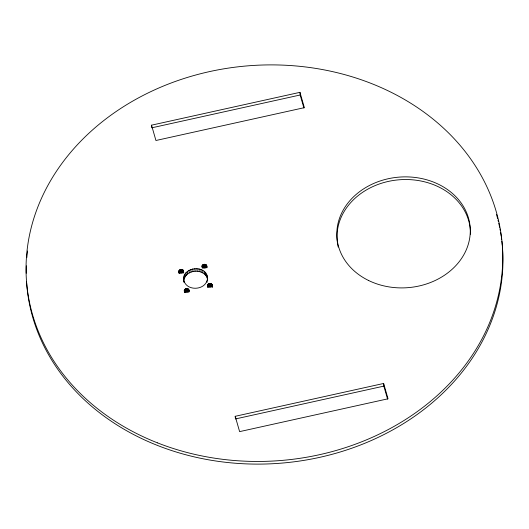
<?xml version="1.0" encoding="UTF-8"?>
<svg xmlns="http://www.w3.org/2000/svg" width="529" height="529" viewBox="0 0 529 529"><rect width="100%" height="100%" fill="white"/><g stroke="black" fill="none" stroke-linecap="round" stroke-linejoin="round"><path stroke-width="0.79" d="M178.862 271.218C178.643 274.082 183.708 274.009 183.609 271.218C183.047 267.932 177.354 269.625 178.954 272.885M207.626 279.524C208.479 263.197 179.252 266.484 184.085 282.294M183.88 281.917L183.742 277.533M184.363 290.368C184.145 293.231 189.21 293.159 189.111 290.368C188.456 286.916 182.545 289.006 184.515 292.378M202.052 266.087C201.833 268.95 206.899 268.877 206.799 266.087C206.356 262.979 200.815 264.288 202.157 267.409M207.513 280.588L207.474 277.533M207.56 285.237C207.335 288.1 212.4 288.027 212.308 285.237C211.646 281.785 205.735 283.875 207.705 287.247M183.94 280.185C185.818 268.441 206.231 268.044 207.679 280.191M183.98 280.965C187.392 291.585 205.55 290.242 207.414 279.266M183.219 270.253L183.424 272.904L181.295 272.065L179.305 273.202L179.1 270.55M188.469 289.138L188.674 291.79L186.797 291.221L184.806 292.358L184.601 289.7M206.614 267.773L204.485 266.933L202.495 268.071L202.29 265.419M211.917 284.271L212.122 286.93L209.987 286.09L208.214 286.923L208.009 284.271M151.532 125.175L299.956 92.337L304.36 107.658L155.936 140.496L151.532 125.175L151.684 127.165M151.737 127.826L300.161 94.995L299.956 92.337M235.213 416.303L383.637 383.465L388.041 398.787L239.617 431.624L235.213 416.303L235.365 418.294M235.418 418.955L383.842 386.117L383.637 383.465M300.161 94.995L303.904 108.015M383.842 386.117L387.585 399.144M212.241 284.9L212.393 286.91M212.116 284.576L212.308 287.247M211.66 284.007L211.864 286.658M211.349 283.789L211.554 286.44M210.992 283.61L211.197 286.268M210.608 283.498L210.813 286.149M210.198 283.438L210.403 286.09M209.788 283.438L209.987 286.09M209.372 283.498L209.577 286.149M208.981 283.61L209.186 286.268M208.618 283.789L208.816 286.44M208.287 284.007L208.492 286.658M206.799 266.087L206.899 267.409M206.74 265.743L206.892 267.734M206.608 265.419L206.76 267.409M206.409 265.122L206.561 267.112M207.17 275.834L207.375 278.485M207.798 284.569L207.996 287.227M206.151 264.857L206.356 267.509M207.639 284.9L207.791 286.89M205.841 264.632L206.046 267.284M206.515 274.207L206.72 276.865M206.998 280.965L207.097 282.294M205.49 264.46L205.695 267.112M205.1 264.341L205.305 266.993M205.53 272.713L205.735 275.364M204.697 264.282L204.902 266.933M204.28 264.282L204.485 266.933M203.87 264.341L204.075 266.993M204.24 271.39L204.445 274.042M203.473 264.46L203.678 267.112M203.11 264.632L203.315 267.284M202.786 264.857L202.991 267.509M202.508 265.122L202.713 267.773M202.693 270.279L202.891 272.931M202.138 265.743L202.29 267.734M200.921 269.413L201.126 272.065M198.99 268.825L199.195 271.476M196.953 268.52L197.158 271.179M194.877 268.52L195.082 271.179M192.827 268.825L193.025 271.476M190.85 269.413L191.055 272.065M189.025 270.279L189.23 272.931M188.919 289.7L189.078 291.691M187.398 271.39L187.597 274.042M188.727 289.403L188.926 292.054M188.159 288.92L188.364 291.572M187.802 288.741L188.007 291.4M187.418 288.629L187.623 291.281M186.016 272.713L186.221 275.364M187.008 288.563L187.213 291.221M186.592 288.563L186.797 291.221M186.182 288.622L186.387 291.281M184.925 274.207L185.13 276.865M185.791 288.741L185.996 291.4M185.421 288.92L185.626 291.572M184.158 275.834L184.363 278.485M185.097 289.138L185.302 291.79M183.55 270.874L183.695 272.885M183.418 270.55L183.57 272.541M184.819 289.403L185.024 292.054M182.961 269.988L183.166 272.64M184.449 290.031L184.601 292.015M182.65 269.764L182.855 272.415M182.3 269.592L182.498 272.243M181.91 269.473L182.115 272.124M181.507 269.413L181.712 272.065M181.09 269.413L181.295 272.065M180.68 269.473L180.885 272.124M180.283 269.592L180.488 272.243M179.92 269.764L180.124 272.415M179.596 269.988L179.794 272.64M179.318 270.253L179.523 272.904M178.947 270.874L179.139 273.553M502.424 246.924A238.572 198.018 -4.4 0 1 278.552 463.358A238.572 198.018 -4.4 0 1 26.549 281.461M26.258 273.242A238.572 198.018 -4.4 0 1 26.344 265.816M26.834 257.563A238.572 198.018 -4.4 0 1 27.521 250.984M496.513 214.516A238.572 198.018 -4.4 0 1 497.604 218.497M498.014 220.097A238.572 198.018 -4.4 0 1 498.404 221.697M498.781 223.311A238.572 198.018 -4.4 0 1 499.654 227.351M499.978 228.971A238.572 198.018 -4.4 0 1 500.282 230.591M500.573 232.224A238.572 198.018 -4.4 0 1 501.221 236.298M501.452 237.931A238.572 198.018 -4.4 0 1 501.664 239.564M501.862 241.198A238.572 198.018 -4.4 0 1 502.286 245.291M338.21 247.069A66.799 55.446 -4.4 0 1 397.901 179.9A66.799 55.446 -4.4 0 1 470.479 234.248M157.503 442.872A238.572 198.018 -4.4 0 0 502.345 245.906A238.572 198.018 -4.4 0 0 133.348 100.741A238.572 198.018 -4.4 0 0 157.503 442.872M368.528 280.469A66.799 55.446 -4.4 0 0 470.255 232.39A66.799 55.446 -4.4 0 0 371.847 184.304A66.799 55.446 -4.4 0 0 368.528 280.469"/></g></svg>
